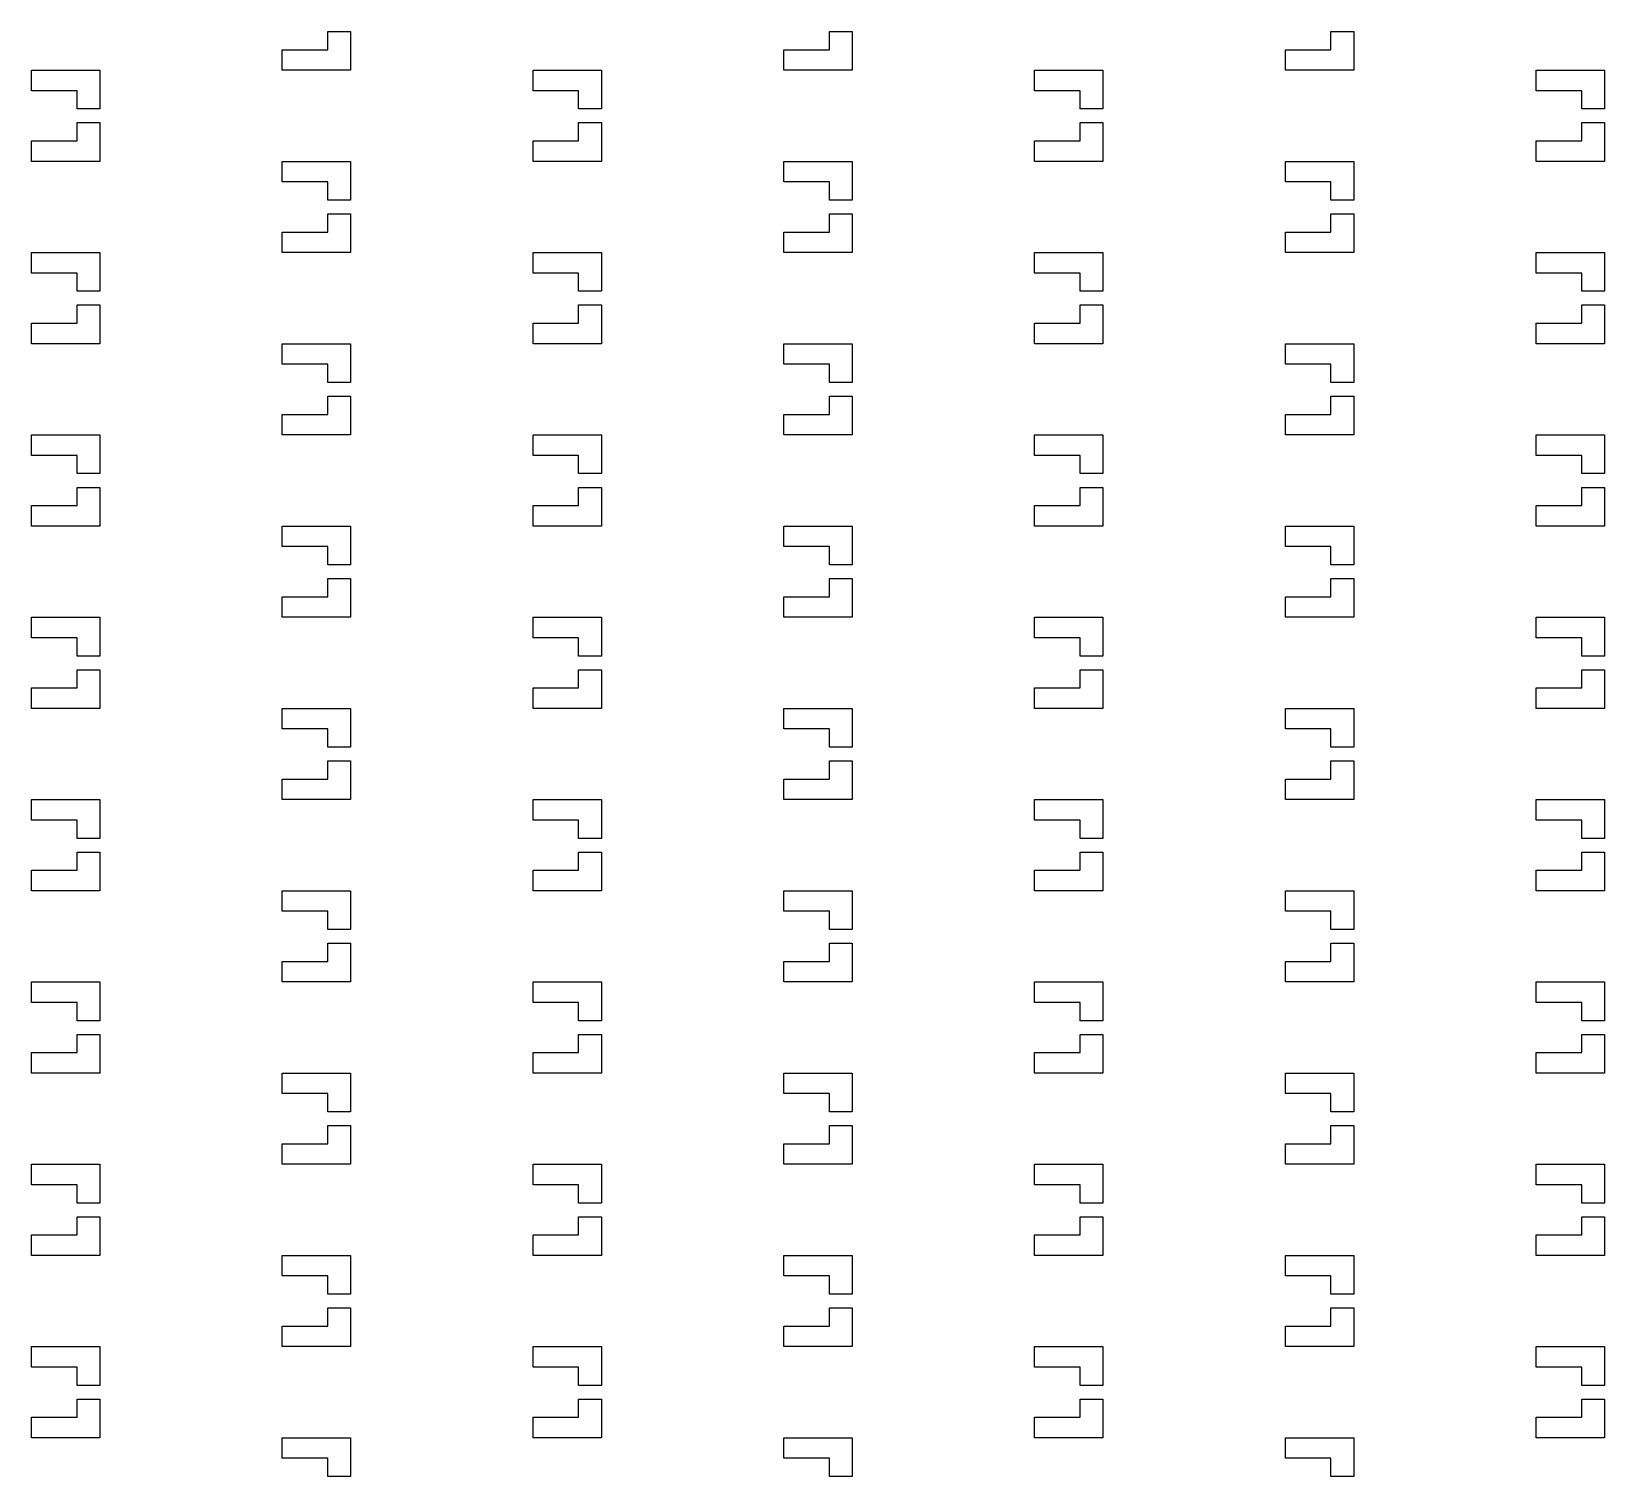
# Model space of a CAD drawing. Header units: millimetres. Extents: x 2102 to 86502, y 1818 to 64568.
# Drawn here: x 26124 to 26469, y 9065.8 to 9382.8 of the extents above; entities that cross this region are included whole.
import ezdxf

# ---------------------------------------------------------------- set-up
doc = ezdxf.new("R2010")
doc.units = ezdxf.units.MM
doc.layers.add('Layer-2', color=3, linetype='Continuous')

msp = doc.modelspace()

# ---------------------------------------------------------------- linework, layer by layer
at = {"layer": 'Layer-2'}
for p, q in [((26189.04, 9378.79), (26189.04, 9382.79)), ((26189.04, 9382.79), (26194.04, 9382.79)), ((26194.04, 9382.79), (26194.04, 9374.29)), ((26299.04, 9378.79), (26299.04, 9382.79)), ((26299.04, 9382.79), (26304.04, 9382.79)), ((26304.04, 9382.79), (26304.04, 9374.29)), ((26409.04, 9378.79), (26409.04, 9382.79)), ((26409.04, 9382.79), (26414.04, 9382.79)), ((26414.04, 9382.79), (26414.04, 9374.29)), ((26179.04, 9378.79), (26189.04, 9378.79)), ((26179.04, 9374.29), (26179.04, 9378.79)), ((26289.04, 9378.79), (26299.04, 9378.79)), ((26289.04, 9374.29), (26289.04, 9378.79)), ((26399.04, 9378.79), (26409.04, 9378.79)), ((26399.04, 9374.29), (26399.04, 9378.79)), ((26124.04, 9374.29), (26139.04, 9374.29)), ((26124.04, 9369.79), (26124.04, 9374.29)), ((26139.04, 9374.29), (26139.04, 9365.79)), ((26194.04, 9374.29), (26179.04, 9374.29)), ((26234.04, 9374.29), (26249.04, 9374.29)), ((26234.04, 9369.79), (26234.04, 9374.29)), ((26249.04, 9374.29), (26249.04, 9365.79)), ((26304.04, 9374.29), (26289.04, 9374.29)), ((26344.04, 9374.29), (26359.04, 9374.29)), ((26344.04, 9369.79), (26344.04, 9374.29)), ((26359.04, 9374.29), (26359.04, 9365.79)), ((26414.04, 9374.29), (26399.04, 9374.29)), ((26454.04, 9374.29), (26469.04, 9374.29)), ((26454.04, 9369.79), (26454.04, 9374.29)), ((26469.04, 9374.29), (26469.04, 9365.79)), ((26134.04, 9369.79), (26124.04, 9369.79)), ((26134.04, 9365.79), (26134.04, 9369.79)), ((26244.04, 9369.79), (26234.04, 9369.79)), ((26244.04, 9365.79), (26244.04, 9369.79)), ((26354.04, 9369.79), (26344.04, 9369.79)), ((26354.04, 9365.79), (26354.04, 9369.79)), ((26464.04, 9369.79), (26454.04, 9369.79)), ((26464.04, 9365.79), (26464.04, 9369.79)), ((26139.04, 9365.79), (26134.04, 9365.79)), ((26249.04, 9365.79), (26244.04, 9365.79)), ((26359.04, 9365.79), (26354.04, 9365.79)), ((26469.04, 9365.79), (26464.04, 9365.79)), ((26134.04, 9358.79), (26134.04, 9362.79)), ((26134.04, 9362.79), (26139.04, 9362.79)), ((26139.04, 9362.79), (26139.04, 9354.29)), ((26244.04, 9358.79), (26244.04, 9362.79)), ((26244.04, 9362.79), (26249.04, 9362.79)), ((26249.04, 9362.79), (26249.04, 9354.29)), ((26354.04, 9358.79), (26354.04, 9362.79)), ((26354.04, 9362.79), (26359.04, 9362.79)), ((26359.04, 9362.79), (26359.04, 9354.29)), ((26464.04, 9358.79), (26464.04, 9362.79)), ((26464.04, 9362.79), (26469.04, 9362.79)), ((26469.04, 9362.79), (26469.04, 9354.29)), ((26124.04, 9358.79), (26134.04, 9358.79)), ((26124.04, 9354.29), (26124.04, 9358.79)), ((26234.04, 9358.79), (26244.04, 9358.79)), ((26234.04, 9354.29), (26234.04, 9358.79)), ((26344.04, 9358.79), (26354.04, 9358.79)), ((26344.04, 9354.29), (26344.04, 9358.79)), ((26454.04, 9358.79), (26464.04, 9358.79)), ((26454.04, 9354.29), (26454.04, 9358.79)), ((26139.04, 9354.29), (26124.04, 9354.29)), ((26179.04, 9354.29), (26194.04, 9354.29)), ((26179.04, 9349.79), (26179.04, 9354.29)), ((26194.04, 9354.29), (26194.04, 9345.79)), ((26249.04, 9354.29), (26234.04, 9354.29)), ((26289.04, 9354.29), (26304.04, 9354.29)), ((26289.04, 9349.79), (26289.04, 9354.29)), ((26304.04, 9354.29), (26304.04, 9345.79)), ((26359.04, 9354.29), (26344.04, 9354.29)), ((26399.04, 9354.29), (26414.04, 9354.29)), ((26399.04, 9349.79), (26399.04, 9354.29)), ((26414.04, 9354.29), (26414.04, 9345.79)), ((26469.04, 9354.29), (26454.04, 9354.29)), ((26189.04, 9349.79), (26179.04, 9349.79)), ((26189.04, 9345.79), (26189.04, 9349.79)), ((26299.04, 9349.79), (26289.04, 9349.79)), ((26299.04, 9345.79), (26299.04, 9349.79)), ((26409.04, 9349.79), (26399.04, 9349.79)), ((26409.04, 9345.79), (26409.04, 9349.79)), ((26194.04, 9345.79), (26189.04, 9345.79)), ((26189.04, 9338.79), (26189.04, 9342.79)), ((26189.04, 9342.79), (26194.04, 9342.79)), ((26194.04, 9342.79), (26194.04, 9334.29)), ((26304.04, 9345.79), (26299.04, 9345.79)), ((26299.04, 9338.79), (26299.04, 9342.79)), ((26299.04, 9342.79), (26304.04, 9342.79)), ((26304.04, 9342.79), (26304.04, 9334.29)), ((26414.04, 9345.79), (26409.04, 9345.79)), ((26409.04, 9338.79), (26409.04, 9342.79)), ((26409.04, 9342.79), (26414.04, 9342.79)), ((26414.04, 9342.79), (26414.04, 9334.29)), ((26179.04, 9338.79), (26189.04, 9338.79)), ((26179.04, 9334.29), (26179.04, 9338.79)), ((26289.04, 9338.79), (26299.04, 9338.79)), ((26289.04, 9334.29), (26289.04, 9338.79)), ((26399.04, 9338.79), (26409.04, 9338.79)), ((26399.04, 9334.29), (26399.04, 9338.79)), ((26124.04, 9334.29), (26139.04, 9334.29)), ((26124.04, 9329.79), (26124.04, 9334.29)), ((26139.04, 9334.29), (26139.04, 9325.79)), ((26194.04, 9334.29), (26179.04, 9334.29)), ((26234.04, 9334.29), (26249.04, 9334.29)), ((26234.04, 9329.79), (26234.04, 9334.29)), ((26249.04, 9334.29), (26249.04, 9325.79)), ((26304.04, 9334.29), (26289.04, 9334.29)), ((26344.04, 9334.29), (26359.04, 9334.29)), ((26344.04, 9329.79), (26344.04, 9334.29)), ((26359.04, 9334.29), (26359.04, 9325.79)), ((26414.04, 9334.29), (26399.04, 9334.29)), ((26454.04, 9334.29), (26469.04, 9334.29)), ((26454.04, 9329.79), (26454.04, 9334.29)), ((26469.04, 9334.29), (26469.04, 9325.79)), ((26134.04, 9329.79), (26124.04, 9329.79)), ((26134.04, 9325.79), (26134.04, 9329.79)), ((26244.04, 9329.79), (26234.04, 9329.79)), ((26244.04, 9325.79), (26244.04, 9329.79)), ((26354.04, 9329.79), (26344.04, 9329.79)), ((26354.04, 9325.79), (26354.04, 9329.79)), ((26464.04, 9329.79), (26454.04, 9329.79)), ((26464.04, 9325.79), (26464.04, 9329.79)), ((26139.04, 9325.79), (26134.04, 9325.79)), ((26249.04, 9325.79), (26244.04, 9325.79)), ((26359.04, 9325.79), (26354.04, 9325.79)), ((26469.04, 9325.79), (26464.04, 9325.79)), ((26134.04, 9318.79), (26134.04, 9322.79)), ((26134.04, 9322.79), (26139.04, 9322.79)), ((26139.04, 9322.79), (26139.04, 9314.29)), ((26244.04, 9318.79), (26244.04, 9322.79)), ((26244.04, 9322.79), (26249.04, 9322.79)), ((26249.04, 9322.79), (26249.04, 9314.29)), ((26354.04, 9318.79), (26354.04, 9322.79)), ((26354.04, 9322.79), (26359.04, 9322.79)), ((26359.04, 9322.79), (26359.04, 9314.29)), ((26464.04, 9318.79), (26464.04, 9322.79)), ((26464.04, 9322.79), (26469.04, 9322.79)), ((26469.04, 9322.79), (26469.04, 9314.29)), ((26124.04, 9318.79), (26134.04, 9318.79)), ((26124.04, 9314.29), (26124.04, 9318.79)), ((26234.04, 9318.79), (26244.04, 9318.79)), ((26234.04, 9314.29), (26234.04, 9318.79)), ((26344.04, 9318.79), (26354.04, 9318.79)), ((26344.04, 9314.29), (26344.04, 9318.79)), ((26454.04, 9318.79), (26464.04, 9318.79)), ((26454.04, 9314.29), (26454.04, 9318.79)), ((26139.04, 9314.29), (26124.04, 9314.29)), ((26179.04, 9314.29), (26194.04, 9314.29)), ((26179.04, 9309.79), (26179.04, 9314.29)), ((26194.04, 9314.29), (26194.04, 9305.79)), ((26249.04, 9314.29), (26234.04, 9314.29)), ((26289.04, 9314.29), (26304.04, 9314.29)), ((26289.04, 9309.79), (26289.04, 9314.29)), ((26304.04, 9314.29), (26304.04, 9305.79)), ((26359.04, 9314.29), (26344.04, 9314.29)), ((26399.04, 9314.29), (26414.04, 9314.29)), ((26399.04, 9309.79), (26399.04, 9314.29)), ((26414.04, 9314.29), (26414.04, 9305.79)), ((26469.04, 9314.29), (26454.04, 9314.29)), ((26189.04, 9309.79), (26179.04, 9309.79)), ((26189.04, 9305.79), (26189.04, 9309.79)), ((26299.04, 9309.79), (26289.04, 9309.79)), ((26299.04, 9305.79), (26299.04, 9309.79)), ((26409.04, 9309.79), (26399.04, 9309.79)), ((26409.04, 9305.79), (26409.04, 9309.79)), ((26194.04, 9305.79), (26189.04, 9305.79)), ((26304.04, 9305.79), (26299.04, 9305.79)), ((26414.04, 9305.79), (26409.04, 9305.79)), ((26189.04, 9298.79), (26189.04, 9302.79)), ((26189.04, 9302.79), (26194.04, 9302.79)), ((26194.04, 9302.79), (26194.04, 9294.29)), ((26299.04, 9298.79), (26299.04, 9302.79)), ((26299.04, 9302.79), (26304.04, 9302.79)), ((26304.04, 9302.79), (26304.04, 9294.29)), ((26409.04, 9298.79), (26409.04, 9302.79)), ((26409.04, 9302.79), (26414.04, 9302.79)), ((26414.04, 9302.79), (26414.04, 9294.29)), ((26179.04, 9298.79), (26189.04, 9298.79)), ((26179.04, 9294.29), (26179.04, 9298.79)), ((26289.04, 9298.79), (26299.04, 9298.79)), ((26289.04, 9294.29), (26289.04, 9298.79)), ((26399.04, 9298.79), (26409.04, 9298.79)), ((26399.04, 9294.29), (26399.04, 9298.79)), ((26124.04, 9294.29), (26139.04, 9294.29)), ((26124.04, 9289.79), (26124.04, 9294.29)), ((26139.04, 9294.29), (26139.04, 9285.79)), ((26194.04, 9294.29), (26179.04, 9294.29)), ((26234.04, 9294.29), (26249.04, 9294.29)), ((26234.04, 9289.79), (26234.04, 9294.29)), ((26249.04, 9294.29), (26249.04, 9285.79)), ((26304.04, 9294.29), (26289.04, 9294.29)), ((26344.04, 9294.29), (26359.04, 9294.29)), ((26344.04, 9289.79), (26344.04, 9294.29)), ((26359.04, 9294.29), (26359.04, 9285.79)), ((26414.04, 9294.29), (26399.04, 9294.29)), ((26454.04, 9294.29), (26469.04, 9294.29)), ((26454.04, 9289.79), (26454.04, 9294.29)), ((26469.04, 9294.29), (26469.04, 9285.79)), ((26134.04, 9289.79), (26124.04, 9289.79)), ((26134.04, 9285.79), (26134.04, 9289.79)), ((26244.04, 9289.79), (26234.04, 9289.79)), ((26244.04, 9285.79), (26244.04, 9289.79)), ((26354.04, 9289.79), (26344.04, 9289.79)), ((26354.04, 9285.79), (26354.04, 9289.79)), ((26464.04, 9289.79), (26454.04, 9289.79)), ((26464.04, 9285.79), (26464.04, 9289.79)), ((26139.04, 9285.79), (26134.04, 9285.79)), ((26249.04, 9285.79), (26244.04, 9285.79)), ((26359.04, 9285.79), (26354.04, 9285.79)), ((26469.04, 9285.79), (26464.04, 9285.79)), ((26134.04, 9278.79), (26134.04, 9282.79)), ((26134.04, 9282.79), (26139.04, 9282.79)), ((26139.04, 9282.79), (26139.04, 9274.29)), ((26244.04, 9278.79), (26244.04, 9282.79)), ((26244.04, 9282.79), (26249.04, 9282.79)), ((26249.04, 9282.79), (26249.04, 9274.29)), ((26354.04, 9278.79), (26354.04, 9282.79)), ((26354.04, 9282.79), (26359.04, 9282.79)), ((26359.04, 9282.79), (26359.04, 9274.29)), ((26464.04, 9278.79), (26464.04, 9282.79)), ((26464.04, 9282.79), (26469.04, 9282.79)), ((26469.04, 9282.79), (26469.04, 9274.29)), ((26124.04, 9278.79), (26134.04, 9278.79)), ((26124.04, 9274.29), (26124.04, 9278.79)), ((26234.04, 9278.79), (26244.04, 9278.79)), ((26234.04, 9274.29), (26234.04, 9278.79)), ((26344.04, 9278.79), (26354.04, 9278.79)), ((26344.04, 9274.29), (26344.04, 9278.79)), ((26454.04, 9278.79), (26464.04, 9278.79)), ((26454.04, 9274.29), (26454.04, 9278.79)), ((26139.04, 9274.29), (26124.04, 9274.29)), ((26179.04, 9274.29), (26194.04, 9274.29)), ((26179.04, 9269.79), (26179.04, 9274.29)), ((26194.04, 9274.29), (26194.04, 9265.79)), ((26249.04, 9274.29), (26234.04, 9274.29)), ((26289.04, 9274.29), (26304.04, 9274.29)), ((26289.04, 9269.79), (26289.04, 9274.29)), ((26304.04, 9274.29), (26304.04, 9265.79)), ((26359.04, 9274.29), (26344.04, 9274.29)), ((26399.04, 9274.29), (26414.04, 9274.29)), ((26399.04, 9269.79), (26399.04, 9274.29)), ((26414.04, 9274.29), (26414.04, 9265.79)), ((26469.04, 9274.29), (26454.04, 9274.29)), ((26189.04, 9269.79), (26179.04, 9269.79)), ((26189.04, 9265.79), (26189.04, 9269.79)), ((26299.04, 9269.79), (26289.04, 9269.79)), ((26299.04, 9265.79), (26299.04, 9269.79)), ((26409.04, 9269.79), (26399.04, 9269.79)), ((26409.04, 9265.79), (26409.04, 9269.79)), ((26194.04, 9265.79), (26189.04, 9265.79)), ((26304.04, 9265.79), (26299.04, 9265.79)), ((26414.04, 9265.79), (26409.04, 9265.79)), ((26189.04, 9258.79), (26189.04, 9262.79)), ((26189.04, 9262.79), (26194.04, 9262.79)), ((26194.04, 9262.79), (26194.04, 9254.29)), ((26299.04, 9258.79), (26299.04, 9262.79)), ((26299.04, 9262.79), (26304.04, 9262.79)), ((26304.04, 9262.79), (26304.04, 9254.29)), ((26409.04, 9258.79), (26409.04, 9262.79)), ((26409.04, 9262.79), (26414.04, 9262.79)), ((26414.04, 9262.79), (26414.04, 9254.29)), ((26179.04, 9258.79), (26189.04, 9258.79)), ((26179.04, 9254.29), (26179.04, 9258.79)), ((26289.04, 9258.79), (26299.04, 9258.79)), ((26289.04, 9254.29), (26289.04, 9258.79)), ((26399.04, 9258.79), (26409.04, 9258.79)), ((26399.04, 9254.29), (26399.04, 9258.79)), ((26124.04, 9254.29), (26139.04, 9254.29)), ((26124.04, 9249.79), (26124.04, 9254.29)), ((26139.04, 9254.29), (26139.04, 9245.79)), ((26194.04, 9254.29), (26179.04, 9254.29)), ((26234.04, 9254.29), (26249.04, 9254.29)), ((26234.04, 9249.79), (26234.04, 9254.29)), ((26249.04, 9254.29), (26249.04, 9245.79)), ((26304.04, 9254.29), (26289.04, 9254.29)), ((26344.04, 9254.29), (26359.04, 9254.29)), ((26344.04, 9249.79), (26344.04, 9254.29)), ((26359.04, 9254.29), (26359.04, 9245.79)), ((26414.04, 9254.29), (26399.04, 9254.29)), ((26454.04, 9254.29), (26469.04, 9254.29)), ((26454.04, 9249.79), (26454.04, 9254.29)), ((26469.04, 9254.29), (26469.04, 9245.79)), ((26134.04, 9249.79), (26124.04, 9249.79)), ((26134.04, 9245.79), (26134.04, 9249.79)), ((26244.04, 9249.79), (26234.04, 9249.79)), ((26244.04, 9245.79), (26244.04, 9249.79)), ((26354.04, 9249.79), (26344.04, 9249.79)), ((26354.04, 9245.79), (26354.04, 9249.79)), ((26464.04, 9249.79), (26454.04, 9249.79)), ((26464.04, 9245.79), (26464.04, 9249.79)), ((26139.04, 9245.79), (26134.04, 9245.79)), ((26134.04, 9238.79), (26134.04, 9242.79)), ((26134.04, 9242.79), (26139.04, 9242.79)), ((26139.04, 9242.79), (26139.04, 9234.29)), ((26249.04, 9245.79), (26244.04, 9245.79)), ((26244.04, 9238.79), (26244.04, 9242.79)), ((26244.04, 9242.79), (26249.04, 9242.79)), ((26249.04, 9242.79), (26249.04, 9234.29)), ((26359.04, 9245.79), (26354.04, 9245.79)), ((26354.04, 9238.79), (26354.04, 9242.79)), ((26354.04, 9242.79), (26359.04, 9242.79)), ((26359.04, 9242.79), (26359.04, 9234.29)), ((26469.04, 9245.79), (26464.04, 9245.79)), ((26464.04, 9238.79), (26464.04, 9242.79)), ((26464.04, 9242.79), (26469.04, 9242.79)), ((26469.04, 9242.79), (26469.04, 9234.29)), ((26124.04, 9238.79), (26134.04, 9238.79)), ((26124.04, 9234.29), (26124.04, 9238.79)), ((26234.04, 9238.79), (26244.04, 9238.79)), ((26234.04, 9234.29), (26234.04, 9238.79)), ((26344.04, 9238.79), (26354.04, 9238.79)), ((26344.04, 9234.29), (26344.04, 9238.79)), ((26454.04, 9238.79), (26464.04, 9238.79)), ((26454.04, 9234.29), (26454.04, 9238.79)), ((26139.04, 9234.29), (26124.04, 9234.29)), ((26179.04, 9234.29), (26194.04, 9234.29)), ((26179.04, 9229.79), (26179.04, 9234.29)), ((26194.04, 9234.29), (26194.04, 9225.79)), ((26249.04, 9234.29), (26234.04, 9234.29)), ((26289.04, 9234.29), (26304.04, 9234.29)), ((26289.04, 9229.79), (26289.04, 9234.29)), ((26304.04, 9234.29), (26304.04, 9225.79)), ((26359.04, 9234.29), (26344.04, 9234.29)), ((26399.04, 9234.29), (26414.04, 9234.29)), ((26399.04, 9229.79), (26399.04, 9234.29)), ((26414.04, 9234.29), (26414.04, 9225.79)), ((26469.04, 9234.29), (26454.04, 9234.29)), ((26189.04, 9229.79), (26179.04, 9229.79)), ((26189.04, 9225.79), (26189.04, 9229.79)), ((26299.04, 9229.79), (26289.04, 9229.79)), ((26299.04, 9225.79), (26299.04, 9229.79)), ((26409.04, 9229.79), (26399.04, 9229.79)), ((26409.04, 9225.79), (26409.04, 9229.79)), ((26194.04, 9225.79), (26189.04, 9225.79)), ((26304.04, 9225.79), (26299.04, 9225.79)), ((26414.04, 9225.79), (26409.04, 9225.79)), ((26189.04, 9218.79), (26189.04, 9222.79)), ((26189.04, 9222.79), (26194.04, 9222.79)), ((26194.04, 9222.79), (26194.04, 9214.29)), ((26299.04, 9218.79), (26299.04, 9222.79)), ((26299.04, 9222.79), (26304.04, 9222.79)), ((26304.04, 9222.79), (26304.04, 9214.29)), ((26409.04, 9218.79), (26409.04, 9222.79)), ((26409.04, 9222.79), (26414.04, 9222.79)), ((26414.04, 9222.79), (26414.04, 9214.29)), ((26179.04, 9218.79), (26189.04, 9218.79)), ((26179.04, 9214.29), (26179.04, 9218.79)), ((26289.04, 9218.79), (26299.04, 9218.79)), ((26289.04, 9214.29), (26289.04, 9218.79)), ((26399.04, 9218.79), (26409.04, 9218.79)), ((26399.04, 9214.29), (26399.04, 9218.79)), ((26124.04, 9214.29), (26139.04, 9214.29)), ((26124.04, 9209.79), (26124.04, 9214.29)), ((26139.04, 9214.29), (26139.04, 9205.79)), ((26194.04, 9214.29), (26179.04, 9214.29)), ((26234.04, 9214.29), (26249.04, 9214.29)), ((26234.04, 9209.79), (26234.04, 9214.29)), ((26249.04, 9214.29), (26249.04, 9205.79)), ((26304.04, 9214.29), (26289.04, 9214.29)), ((26344.04, 9214.29), (26359.04, 9214.29)), ((26344.04, 9209.79), (26344.04, 9214.29)), ((26359.04, 9214.29), (26359.04, 9205.79)), ((26414.04, 9214.29), (26399.04, 9214.29)), ((26454.04, 9214.29), (26469.04, 9214.29)), ((26454.04, 9209.79), (26454.04, 9214.29)), ((26469.04, 9214.29), (26469.04, 9205.79)), ((26134.04, 9209.79), (26124.04, 9209.79)), ((26134.04, 9205.79), (26134.04, 9209.79)), ((26244.04, 9209.79), (26234.04, 9209.79)), ((26244.04, 9205.79), (26244.04, 9209.79)), ((26354.04, 9209.79), (26344.04, 9209.79)), ((26354.04, 9205.79), (26354.04, 9209.79)), ((26464.04, 9209.79), (26454.04, 9209.79)), ((26464.04, 9205.79), (26464.04, 9209.79)), ((26139.04, 9205.79), (26134.04, 9205.79)), ((26249.04, 9205.79), (26244.04, 9205.79)), ((26359.04, 9205.79), (26354.04, 9205.79)), ((26469.04, 9205.79), (26464.04, 9205.79)), ((26134.04, 9198.79), (26134.04, 9202.79)), ((26134.04, 9202.79), (26139.04, 9202.79)), ((26139.04, 9202.79), (26139.04, 9194.29)), ((26244.04, 9198.79), (26244.04, 9202.79)), ((26244.04, 9202.79), (26249.04, 9202.79)), ((26249.04, 9202.79), (26249.04, 9194.29)), ((26354.04, 9198.79), (26354.04, 9202.79)), ((26354.04, 9202.79), (26359.04, 9202.79)), ((26359.04, 9202.79), (26359.04, 9194.29)), ((26464.04, 9198.79), (26464.04, 9202.79)), ((26464.04, 9202.79), (26469.04, 9202.79)), ((26469.04, 9202.79), (26469.04, 9194.29)), ((26124.04, 9198.79), (26134.04, 9198.79)), ((26124.04, 9194.29), (26124.04, 9198.79)), ((26234.04, 9198.79), (26244.04, 9198.79)), ((26234.04, 9194.29), (26234.04, 9198.79)), ((26344.04, 9198.79), (26354.04, 9198.79)), ((26344.04, 9194.29), (26344.04, 9198.79)), ((26454.04, 9198.79), (26464.04, 9198.79)), ((26454.04, 9194.29), (26454.04, 9198.79)), ((26139.04, 9194.29), (26124.04, 9194.29)), ((26179.04, 9194.29), (26194.04, 9194.29)), ((26179.04, 9189.79), (26179.04, 9194.29)), ((26194.04, 9194.29), (26194.04, 9185.79)), ((26249.04, 9194.29), (26234.04, 9194.29)), ((26289.04, 9194.29), (26304.04, 9194.29)), ((26289.04, 9189.79), (26289.04, 9194.29)), ((26304.04, 9194.29), (26304.04, 9185.79)), ((26359.04, 9194.29), (26344.04, 9194.29)), ((26399.04, 9194.29), (26414.04, 9194.29)), ((26399.04, 9189.79), (26399.04, 9194.29)), ((26414.04, 9194.29), (26414.04, 9185.79)), ((26469.04, 9194.29), (26454.04, 9194.29)), ((26189.04, 9189.79), (26179.04, 9189.79)), ((26189.04, 9185.79), (26189.04, 9189.79)), ((26299.04, 9189.79), (26289.04, 9189.79)), ((26299.04, 9185.79), (26299.04, 9189.79)), ((26409.04, 9189.79), (26399.04, 9189.79)), ((26409.04, 9185.79), (26409.04, 9189.79)), ((26194.04, 9185.79), (26189.04, 9185.79)), ((26304.04, 9185.79), (26299.04, 9185.79)), ((26414.04, 9185.79), (26409.04, 9185.79)), ((26189.04, 9178.79), (26189.04, 9182.79)), ((26189.04, 9182.79), (26194.04, 9182.79)), ((26194.04, 9182.79), (26194.04, 9174.29)), ((26299.04, 9178.79), (26299.04, 9182.79)), ((26299.04, 9182.79), (26304.04, 9182.79)), ((26304.04, 9182.79), (26304.04, 9174.29)), ((26409.04, 9178.79), (26409.04, 9182.79)), ((26409.04, 9182.79), (26414.04, 9182.79)), ((26414.04, 9182.79), (26414.04, 9174.29)), ((26179.04, 9178.79), (26189.04, 9178.79)), ((26179.04, 9174.29), (26179.04, 9178.79)), ((26289.04, 9178.79), (26299.04, 9178.79)), ((26289.04, 9174.29), (26289.04, 9178.79)), ((26399.04, 9178.79), (26409.04, 9178.79)), ((26399.04, 9174.29), (26399.04, 9178.79)), ((26124.04, 9174.29), (26139.04, 9174.29)), ((26124.04, 9169.79), (26124.04, 9174.29)), ((26139.04, 9174.29), (26139.04, 9165.79)), ((26194.04, 9174.29), (26179.04, 9174.29)), ((26234.04, 9174.29), (26249.04, 9174.29)), ((26234.04, 9169.79), (26234.04, 9174.29)), ((26249.04, 9174.29), (26249.04, 9165.79)), ((26304.04, 9174.29), (26289.04, 9174.29)), ((26344.04, 9174.29), (26359.04, 9174.29)), ((26344.04, 9169.79), (26344.04, 9174.29)), ((26359.04, 9174.29), (26359.04, 9165.79)), ((26414.04, 9174.29), (26399.04, 9174.29)), ((26454.04, 9174.29), (26469.04, 9174.29)), ((26454.04, 9169.79), (26454.04, 9174.29)), ((26469.04, 9174.29), (26469.04, 9165.79)), ((26134.04, 9169.79), (26124.04, 9169.79)), ((26134.04, 9165.79), (26134.04, 9169.79)), ((26244.04, 9169.79), (26234.04, 9169.79)), ((26244.04, 9165.79), (26244.04, 9169.79)), ((26354.04, 9169.79), (26344.04, 9169.79)), ((26354.04, 9165.79), (26354.04, 9169.79)), ((26464.04, 9169.79), (26454.04, 9169.79)), ((26464.04, 9165.79), (26464.04, 9169.79)), ((26139.04, 9165.79), (26134.04, 9165.79)), ((26249.04, 9165.79), (26244.04, 9165.79)), ((26359.04, 9165.79), (26354.04, 9165.79)), ((26469.04, 9165.79), (26464.04, 9165.79)), ((26134.04, 9158.79), (26134.04, 9162.79)), ((26134.04, 9162.79), (26139.04, 9162.79)), ((26139.04, 9162.79), (26139.04, 9154.29)), ((26244.04, 9158.79), (26244.04, 9162.79)), ((26244.04, 9162.79), (26249.04, 9162.79)), ((26249.04, 9162.79), (26249.04, 9154.29)), ((26354.04, 9158.79), (26354.04, 9162.79)), ((26354.04, 9162.79), (26359.04, 9162.79)), ((26359.04, 9162.79), (26359.04, 9154.29)), ((26464.04, 9158.79), (26464.04, 9162.79)), ((26464.04, 9162.79), (26469.04, 9162.79)), ((26469.04, 9162.79), (26469.04, 9154.29)), ((26124.04, 9158.79), (26134.04, 9158.79)), ((26124.04, 9154.29), (26124.04, 9158.79)), ((26234.04, 9158.79), (26244.04, 9158.79)), ((26234.04, 9154.29), (26234.04, 9158.79)), ((26344.04, 9158.79), (26354.04, 9158.79)), ((26344.04, 9154.29), (26344.04, 9158.79)), ((26454.04, 9158.79), (26464.04, 9158.79)), ((26454.04, 9154.29), (26454.04, 9158.79)), ((26139.04, 9154.29), (26124.04, 9154.29)), ((26179.04, 9154.29), (26194.04, 9154.29)), ((26179.04, 9149.79), (26179.04, 9154.29)), ((26194.04, 9154.29), (26194.04, 9145.79)), ((26249.04, 9154.29), (26234.04, 9154.29)), ((26289.04, 9154.29), (26304.04, 9154.29)), ((26289.04, 9149.79), (26289.04, 9154.29)), ((26304.04, 9154.29), (26304.04, 9145.79)), ((26359.04, 9154.29), (26344.04, 9154.29)), ((26399.04, 9154.29), (26414.04, 9154.29)), ((26399.04, 9149.79), (26399.04, 9154.29)), ((26414.04, 9154.29), (26414.04, 9145.79)), ((26469.04, 9154.29), (26454.04, 9154.29)), ((26189.04, 9149.79), (26179.04, 9149.79)), ((26189.04, 9145.79), (26189.04, 9149.79)), ((26299.04, 9149.79), (26289.04, 9149.79)), ((26299.04, 9145.79), (26299.04, 9149.79)), ((26409.04, 9149.79), (26399.04, 9149.79)), ((26409.04, 9145.79), (26409.04, 9149.79)), ((26194.04, 9145.79), (26189.04, 9145.79)), ((26189.04, 9138.79), (26189.04, 9142.79)), ((26189.04, 9142.79), (26194.04, 9142.79)), ((26194.04, 9142.79), (26194.04, 9134.29)), ((26304.04, 9145.79), (26299.04, 9145.79)), ((26299.04, 9138.79), (26299.04, 9142.79)), ((26299.04, 9142.79), (26304.04, 9142.79)), ((26304.04, 9142.79), (26304.04, 9134.29)), ((26414.04, 9145.79), (26409.04, 9145.79)), ((26409.04, 9138.79), (26409.04, 9142.79)), ((26409.04, 9142.79), (26414.04, 9142.79)), ((26414.04, 9142.79), (26414.04, 9134.29)), ((26179.04, 9138.79), (26189.04, 9138.79)), ((26179.04, 9134.29), (26179.04, 9138.79)), ((26289.04, 9138.79), (26299.04, 9138.79)), ((26289.04, 9134.29), (26289.04, 9138.79)), ((26399.04, 9138.79), (26409.04, 9138.79)), ((26399.04, 9134.29), (26399.04, 9138.79)), ((26124.04, 9134.29), (26139.04, 9134.29)), ((26124.04, 9129.79), (26124.04, 9134.29)), ((26139.04, 9134.29), (26139.04, 9125.79)), ((26194.04, 9134.29), (26179.04, 9134.29)), ((26234.04, 9134.29), (26249.04, 9134.29)), ((26234.04, 9129.79), (26234.04, 9134.29)), ((26249.04, 9134.29), (26249.04, 9125.79)), ((26304.04, 9134.29), (26289.04, 9134.29)), ((26344.04, 9134.29), (26359.04, 9134.29)), ((26344.04, 9129.79), (26344.04, 9134.29)), ((26359.04, 9134.29), (26359.04, 9125.79)), ((26414.04, 9134.29), (26399.04, 9134.29)), ((26454.04, 9134.29), (26469.04, 9134.29)), ((26454.04, 9129.79), (26454.04, 9134.29)), ((26469.04, 9134.29), (26469.04, 9125.79)), ((26134.04, 9129.79), (26124.04, 9129.79)), ((26134.04, 9125.79), (26134.04, 9129.79)), ((26244.04, 9129.79), (26234.04, 9129.79)), ((26244.04, 9125.79), (26244.04, 9129.79)), ((26354.04, 9129.79), (26344.04, 9129.79)), ((26354.04, 9125.79), (26354.04, 9129.79)), ((26464.04, 9129.79), (26454.04, 9129.79)), ((26464.04, 9125.79), (26464.04, 9129.79)), ((26139.04, 9125.79), (26134.04, 9125.79)), ((26249.04, 9125.79), (26244.04, 9125.79)), ((26359.04, 9125.79), (26354.04, 9125.79)), ((26469.04, 9125.79), (26464.04, 9125.79)), ((26134.04, 9118.79), (26134.04, 9122.79)), ((26134.04, 9122.79), (26139.04, 9122.79)), ((26139.04, 9122.79), (26139.04, 9114.29)), ((26244.04, 9118.79), (26244.04, 9122.79)), ((26244.04, 9122.79), (26249.04, 9122.79)), ((26249.04, 9122.79), (26249.04, 9114.29)), ((26354.04, 9118.79), (26354.04, 9122.79)), ((26354.04, 9122.79), (26359.04, 9122.79)), ((26359.04, 9122.79), (26359.04, 9114.29)), ((26464.04, 9118.79), (26464.04, 9122.79)), ((26464.04, 9122.79), (26469.04, 9122.79)), ((26469.04, 9122.79), (26469.04, 9114.29)), ((26124.04, 9118.79), (26134.04, 9118.79)), ((26124.04, 9114.29), (26124.04, 9118.79)), ((26234.04, 9118.79), (26244.04, 9118.79)), ((26234.04, 9114.29), (26234.04, 9118.79)), ((26344.04, 9118.79), (26354.04, 9118.79)), ((26344.04, 9114.29), (26344.04, 9118.79)), ((26454.04, 9118.79), (26464.04, 9118.79)), ((26454.04, 9114.29), (26454.04, 9118.79)), ((26139.04, 9114.29), (26124.04, 9114.29)), ((26179.04, 9114.29), (26194.04, 9114.29)), ((26179.04, 9109.79), (26179.04, 9114.29)), ((26194.04, 9114.29), (26194.04, 9105.79)), ((26249.04, 9114.29), (26234.04, 9114.29)), ((26289.04, 9114.29), (26304.04, 9114.29)), ((26289.04, 9109.79), (26289.04, 9114.29)), ((26304.04, 9114.29), (26304.04, 9105.79)), ((26359.04, 9114.29), (26344.04, 9114.29)), ((26399.04, 9114.29), (26414.04, 9114.29)), ((26399.04, 9109.79), (26399.04, 9114.29)), ((26414.04, 9114.29), (26414.04, 9105.79)), ((26469.04, 9114.29), (26454.04, 9114.29)), ((26189.04, 9109.79), (26179.04, 9109.79)), ((26189.04, 9105.79), (26189.04, 9109.79)), ((26299.04, 9109.79), (26289.04, 9109.79)), ((26299.04, 9105.79), (26299.04, 9109.79)), ((26409.04, 9109.79), (26399.04, 9109.79)), ((26409.04, 9105.79), (26409.04, 9109.79)), ((26194.04, 9105.79), (26189.04, 9105.79)), ((26304.04, 9105.79), (26299.04, 9105.79)), ((26414.04, 9105.79), (26409.04, 9105.79)), ((26189.04, 9098.79), (26189.04, 9102.79)), ((26189.04, 9102.79), (26194.04, 9102.79)), ((26194.04, 9102.79), (26194.04, 9094.29)), ((26299.04, 9098.79), (26299.04, 9102.79)), ((26299.04, 9102.79), (26304.04, 9102.79)), ((26304.04, 9102.79), (26304.04, 9094.29)), ((26409.04, 9098.79), (26409.04, 9102.79)), ((26409.04, 9102.79), (26414.04, 9102.79)), ((26414.04, 9102.79), (26414.04, 9094.29)), ((26179.04, 9098.79), (26189.04, 9098.79)), ((26179.04, 9094.29), (26179.04, 9098.79)), ((26289.04, 9098.79), (26299.04, 9098.79)), ((26289.04, 9094.29), (26289.04, 9098.79)), ((26399.04, 9098.79), (26409.04, 9098.79)), ((26399.04, 9094.29), (26399.04, 9098.79)), ((26124.04, 9094.29), (26139.04, 9094.29)), ((26124.04, 9089.79), (26124.04, 9094.29)), ((26139.04, 9094.29), (26139.04, 9085.79)), ((26194.04, 9094.29), (26179.04, 9094.29)), ((26234.04, 9094.29), (26249.04, 9094.29)), ((26234.04, 9089.79), (26234.04, 9094.29)), ((26249.04, 9094.29), (26249.04, 9085.79)), ((26304.04, 9094.29), (26289.04, 9094.29)), ((26344.04, 9094.29), (26359.04, 9094.29)), ((26344.04, 9089.79), (26344.04, 9094.29)), ((26359.04, 9094.29), (26359.04, 9085.79)), ((26414.04, 9094.29), (26399.04, 9094.29)), ((26454.04, 9094.29), (26469.04, 9094.29)), ((26454.04, 9089.79), (26454.04, 9094.29)), ((26469.04, 9094.29), (26469.04, 9085.79)), ((26134.04, 9089.79), (26124.04, 9089.79)), ((26134.04, 9085.79), (26134.04, 9089.79)), ((26244.04, 9089.79), (26234.04, 9089.79)), ((26244.04, 9085.79), (26244.04, 9089.79)), ((26354.04, 9089.79), (26344.04, 9089.79)), ((26354.04, 9085.79), (26354.04, 9089.79)), ((26464.04, 9089.79), (26454.04, 9089.79)), ((26464.04, 9085.79), (26464.04, 9089.79)), ((26139.04, 9085.79), (26134.04, 9085.79)), ((26249.04, 9085.79), (26244.04, 9085.79)), ((26359.04, 9085.79), (26354.04, 9085.79)), ((26469.04, 9085.79), (26464.04, 9085.79)), ((26134.04, 9078.79), (26134.04, 9082.79)), ((26134.04, 9082.79), (26139.04, 9082.79)), ((26139.04, 9082.79), (26139.04, 9074.29)), ((26244.04, 9078.79), (26244.04, 9082.79)), ((26244.04, 9082.79), (26249.04, 9082.79)), ((26249.04, 9082.79), (26249.04, 9074.29)), ((26354.04, 9078.79), (26354.04, 9082.79)), ((26354.04, 9082.79), (26359.04, 9082.79)), ((26359.04, 9082.79), (26359.04, 9074.29)), ((26464.04, 9078.79), (26464.04, 9082.79)), ((26464.04, 9082.79), (26469.04, 9082.79)), ((26469.04, 9082.79), (26469.04, 9074.29)), ((26124.04, 9078.79), (26134.04, 9078.79)), ((26124.04, 9074.29), (26124.04, 9078.79)), ((26234.04, 9078.79), (26244.04, 9078.79)), ((26234.04, 9074.29), (26234.04, 9078.79)), ((26344.04, 9078.79), (26354.04, 9078.79)), ((26344.04, 9074.29), (26344.04, 9078.79)), ((26454.04, 9078.79), (26464.04, 9078.79)), ((26454.04, 9074.29), (26454.04, 9078.79)), ((26139.04, 9074.29), (26124.04, 9074.29)), ((26179.04, 9074.29), (26194.04, 9074.29)), ((26179.04, 9069.79), (26179.04, 9074.29)), ((26194.04, 9074.29), (26194.04, 9065.79)), ((26249.04, 9074.29), (26234.04, 9074.29)), ((26289.04, 9074.29), (26304.04, 9074.29)), ((26289.04, 9069.79), (26289.04, 9074.29)), ((26304.04, 9074.29), (26304.04, 9065.79)), ((26359.04, 9074.29), (26344.04, 9074.29)), ((26399.04, 9074.29), (26414.04, 9074.29)), ((26399.04, 9069.79), (26399.04, 9074.29)), ((26414.04, 9074.29), (26414.04, 9065.79)), ((26469.04, 9074.29), (26454.04, 9074.29)), ((26189.04, 9069.79), (26179.04, 9069.79)), ((26189.04, 9065.79), (26189.04, 9069.79)), ((26299.04, 9069.79), (26289.04, 9069.79)), ((26299.04, 9065.79), (26299.04, 9069.79)), ((26409.04, 9069.79), (26399.04, 9069.79)), ((26409.04, 9065.79), (26409.04, 9069.79)), ((26194.04, 9065.79), (26189.04, 9065.79)), ((26304.04, 9065.79), (26299.04, 9065.79)), ((26414.04, 9065.79), (26409.04, 9065.79))]:
    msp.add_line(p, q, dxfattribs=at)

doc.saveas('drawing.dxf')
